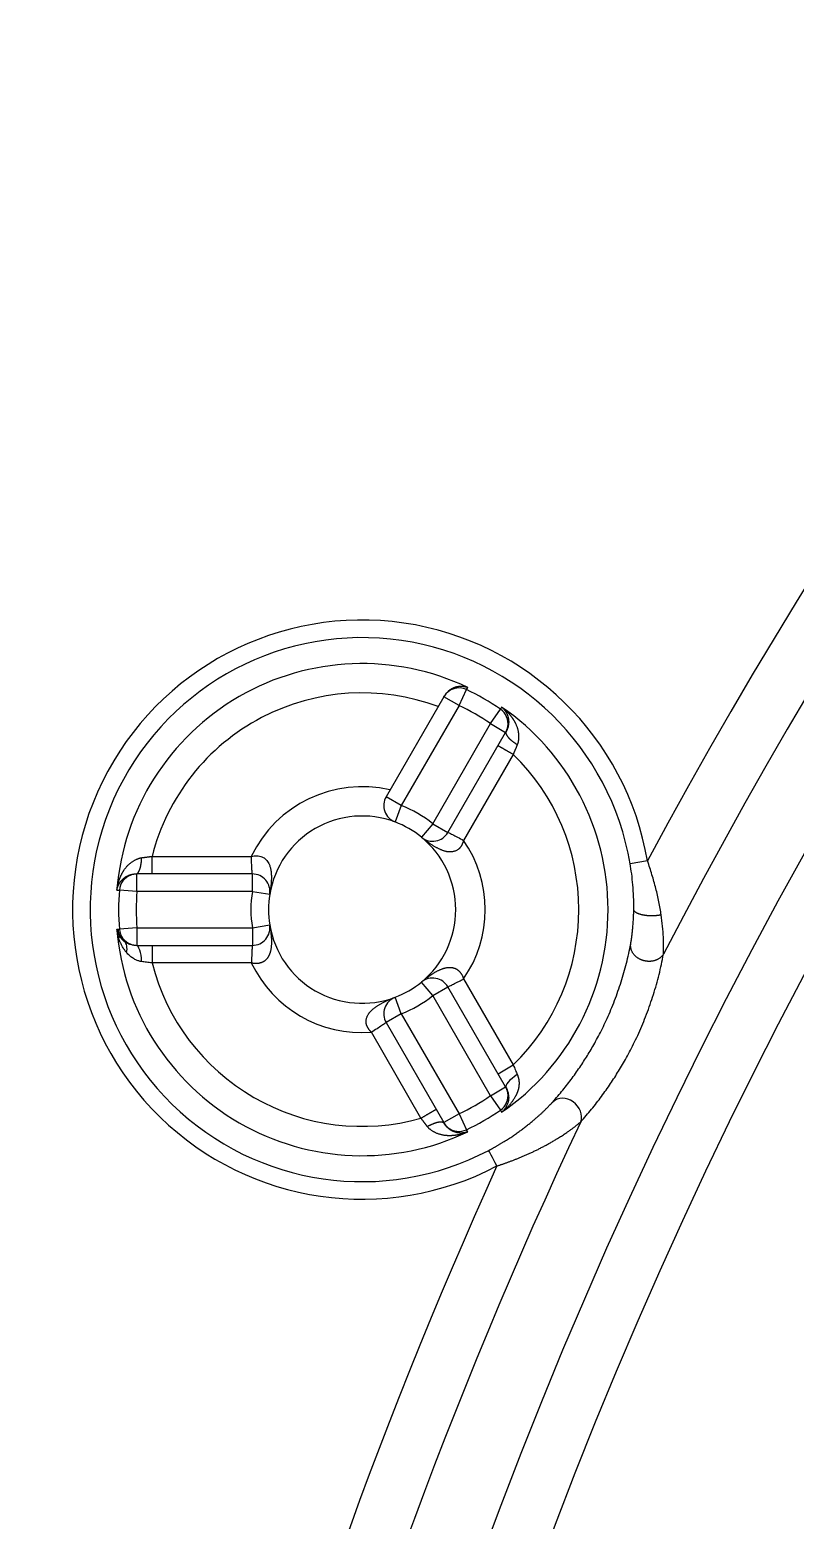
# Model space of a CAD drawing. Header units: millimetres. Extents: x -1286 to 291, y 5350 to 5880.
# Drawn here: x -305.78 to -292.64, y 5710.62 to 5736.21 of the extents above; entities that cross this region are included whole.
import ezdxf

# ---------------------------------------------------------------- set-up
doc = ezdxf.new("R2010")
doc.units = ezdxf.units.MM
doc.layers.add('粗实线层', color=7, linetype='Continuous', lineweight=35)

msp = doc.modelspace()

# ---------------------------------------------------------------- linework, layer by layer
at = {"layer": '粗实线层', "lineweight": 25}
for p, q in [((-298.413, 5724.605), (-298.284, 5724.878)), ((-298.284, 5724.878), (-298.263, 5724.914)), ((-298.674, 5724.756), (-299.666, 5723.038)), ((-298.413, 5724.605), (-299.405, 5722.887)), ((-298.413, 5724.605), (-298.674, 5724.756)), ((-297.873, 5724.293), (-297.702, 5724.541)), ((-297.681, 5724.578), (-297.702, 5724.541)), ((-298.865, 5722.575), (-297.873, 5724.293)), ((-297.873, 5724.293), (-297.612, 5724.143)), ((-298.604, 5722.425), (-297.612, 5724.143)), ((-297.481, 5723.766), (-298.334, 5722.289)), ((-299.405, 5722.887), (-299.666, 5723.038)), ((-299.405, 5722.887), (-299.511, 5722.605)), ((-298.865, 5722.575), (-299.056, 5722.342)), ((-298.865, 5722.575), (-298.604, 5722.425)), ((-303.684, 5722.015), (-301.979, 5722.015)), ((-295.176, 5721.937), (-295.473, 5721.886)), ((-301.961, 5721.713), (-303.945, 5721.713)), ((-303.945, 5721.412), (-303.945, 5721.713)), ((-301.961, 5721.412), (-301.961, 5721.713)), ((-304.287, 5721.436), (-304.245, 5721.436)), ((-303.945, 5721.412), (-304.245, 5721.436)), ((-301.961, 5721.412), (-303.945, 5721.412)), ((-301.961, 5721.412), (-301.663, 5721.363)), ((-304.287, 5720.764), (-304.27, 5720.764)), ((-304.27, 5720.764), (-304.245, 5720.764)), ((-303.945, 5720.788), (-304.245, 5720.764)), ((-303.945, 5720.788), (-303.945, 5720.486)), ((-303.945, 5720.788), (-301.961, 5720.788)), ((-301.961, 5720.788), (-301.663, 5720.837)), ((-301.961, 5720.788), (-301.961, 5720.486)), ((-303.945, 5720.486), (-301.961, 5720.486)), ((-303.684, 5720.486), (-303.684, 5720.185)), ((-301.979, 5720.185), (-303.684, 5720.185)), ((-298.865, 5719.624), (-299.056, 5719.857)), ((-298.865, 5719.624), (-298.604, 5719.775)), ((-297.612, 5718.057), (-298.604, 5719.775)), ((-298.334, 5719.91), (-297.481, 5718.433)), ((-299.405, 5719.312), (-299.511, 5719.595)), ((-297.873, 5717.906), (-298.865, 5719.624)), ((-299.405, 5719.312), (-299.666, 5719.162)), ((-299.666, 5719.162), (-298.674, 5717.443)), ((-299.405, 5719.312), (-298.413, 5717.594)), ((-299.066, 5717.518), (-299.918, 5718.995)), ((-297.742, 5718.283), (-297.481, 5718.433)), ((-297.873, 5717.906), (-297.612, 5718.057)), ((-297.873, 5717.906), (-297.702, 5717.658)), ((-297.612, 5718.057), (-297.604, 5718.043)), ((-297.702, 5717.658), (-297.681, 5717.622)), ((-298.413, 5717.594), (-298.674, 5717.443)), ((-298.413, 5717.594), (-298.284, 5717.322)), ((-298.263, 5717.286), (-298.284, 5717.322))]:
    msp.add_line(p, q, dxfattribs=at)
for centre, radius, start, end in [((-224.702, 5680.9), 102.402, 14.30847, 151.42209), ((-224.702, 5680.9), 101.899, 14.30847, 151.42209), ((-224.702, 5680.9), 101.532, 14.36134, 151.30913), ((-224.702, 5680.9), 101.03, 14.36134, 151.30913), ((-218.672, 5680.9), 86.816, 91.13097, 151.7908), ((-218.672, 5680.9), 85.826, 91.13097, 152.64721), ((-218.672, 5680.9), 84.503, 92.75328, 175.77764), ((-218.672, 5680.9), 83.513, 92.75328, 175.7588), ((-224.702, 5680.9), 100.558, 138.65035, 152.3759), ((-224.702, 5680.9), 100.859, 138.65438, 151.77588), ((-300.077, 5721.1), 4.972, 9.6936, 297.7434), ((-300.077, 5721.1), 4.67, 9.6936, 297.7436), ((-300.077, 5721.1), 4.224, 64.5625, 175.4375), ((-300.077, 5721.1), 3.721, 69.489, 165.7662), ((-300.077, 5721.1), 4.182, 55.3882, 64.6118), ((-300.077, 5721.1), 3.88, 55.3882, 64.6118), ((-300.077, 5721.1), 4.224, 304.5625, 55.4375), ((-300.077, 5721.1), 3.721, 314.2336, 45.7664), ((-300.077, 5721.1), 2.111, 76.8992, 154.3112), ((-299.405, 5722.887), 0.301, 150, 249.4039), ((-300.077, 5721.1), 1.909, 50.5961, 69.4039), ((-300.077, 5721.1), 1.608, 69.4039, 170.5961), ((-300.077, 5721.1), 1.608, 50.5961, 69.4039), ((-298.865, 5722.575), 0.301, 230.5961, 330), ((-300.077, 5721.1), 1.608, 309.4039, 50.5961), ((-300.077, 5721.1), 2.111, 325.6893, 34.3112), ((-301.961, 5721.412), 0.301, 350.5961, 90), ((-300.077, 5721.1), 4.182, 175.3882, 184.6118), ((-300.077, 5721.1), 3.88, 175.3882, 184.6118), ((-300.077, 5721.1), 1.91, 170.5961, 189.4039), ((-300.077, 5721.1), 1.608, 170.5961, 189.4039), ((-300.077, 5721.1), 4.224, 184.5625, 295.4375), ((-301.961, 5720.788), 0.301, 269.9998, 9.4039), ((-300.077, 5721.1), 1.608, 189.4039, 290.5961), ((-300.077, 5721.1), 3.721, 194.2336, 285.7662), ((-300.077, 5721.1), 2.111, 205.6894, 274.3112), ((-298.865, 5719.624), 0.301, 29.9998, 129.4039), ((-300.077, 5721.1), 1.608, 290.5961, 309.4039), ((-299.405, 5719.312), 0.301, 110.5961, 210), ((-300.077, 5721.1), 1.909, 290.5961, 309.4039), ((-300.077, 5721.1), 3.88, 295.3882, 304.6118), ((-300.077, 5721.1), 4.182, 295.3882, 304.6118), ((-218.672, 5680.9), 85.826, 154.78996, 175.79642), ((-218.672, 5680.9), 86.816, 155.64638, 175.80603)]:
    msp.add_arc(centre, radius, start, end, dxfattribs=at)
for centre, major_axis, ratio, start_param, end_param in [((-298.413, 5724.605), (0.261, -0.151), 0.999387, 1.651238, 3.141593), ((-297.873, 5724.293), (0.261, -0.151), 0.999387, 0.35885, 1.490355), ((-297.873, 5724.293), (0.261, -0.151), 0.999387, 0, 0.358851), ((-303.945, 5721.412), (0, 0.301), 0.999387, 0.35885, 1.490355), ((-303.945, 5721.412), (0, 0.301), 0.999387, 0, 0.358851), ((-303.97, 5720.788), (0, 0.301), 0.999387, 1.650723, 2.451108), ((-303.945, 5720.788), (0, 0.301), 0.999387, 1.651238, 2.783721), ((-304.354, 5720.323), (-0.188, -0.236), 0.63171, 2.195852, 3.112823), ((-303.945, 5720.788), (0, 0.301), 0.999387, 2.783721, 3.141593), ((-303.961, 5720.185), (0, -0.301), 0.325985, 1.647455, 3.141593), ((-297.343, 5718.194), (0.261, 0.151), 0.325988, 1.647453, 3.141592), ((-297.873, 5717.906), (-0.261, -0.151), 0.999387, 1.651238, 2.783652), ((-297.873, 5717.906), (-0.261, -0.151), 0.999387, 2.783651, 3.141593), ((-296.592, 5717.583), (-0.224, 0.202), 0.853338, 3.481152, 6.216194), ((-298.413, 5717.594), (-0.261, -0.151), 0.999387, 0, 0.358851), ((-298.413, 5717.594), (-0.261, -0.151), 0.999387, 0.35885, 1.490355), ((-297.763, 5716.7), (-0.14, 0.267), 0.000001, 4.712385, 6.248285)]:
    msp.add_ellipse(centre, major_axis=major_axis, ratio=ratio, start_param=start_param, end_param=end_param, dxfattribs=at)
for points, degree in [([(-298.591, 5724.863), (-298.605, 5724.838)], 1), ([(-298.674, 5724.756), (-298.672, 5724.76), (-298.668, 5724.768), (-298.663, 5724.775), (-298.661, 5724.779)], 3), ([(-297.604, 5724.156), (-297.605, 5724.154), (-297.608, 5724.149), (-297.611, 5724.145), (-297.612, 5724.143)], 3), ([(-297.576, 5724.244), (-297.565, 5724.261)], 1), ([(-301.979, 5722.015), (-301.963, 5722.019), (-301.93, 5722.024), (-301.883, 5722.026), (-301.837, 5722.02), (-301.797, 5722.007), (-301.76, 5721.988), (-301.728, 5721.962), (-301.7, 5721.93), (-301.677, 5721.891), (-301.658, 5721.844), (-301.644, 5721.789), (-301.636, 5721.725), (-301.634, 5721.65), (-301.638, 5721.567), (-301.647, 5721.473), (-301.657, 5721.401), (-301.663, 5721.363)], 3), ([(-295.412, 5721.1), (-295.411, 5721.175), (-295.413, 5721.322), (-295.426, 5721.526), (-295.447, 5721.716), (-295.464, 5721.831), (-295.473, 5721.886)], 3), ([(-304.051, 5721.694), (-304.071, 5721.694)], 1), ([(-303.961, 5721.713), (-303.958, 5721.713), (-303.953, 5721.713), (-303.947, 5721.713), (-303.945, 5721.713)], 3), ([(-304.162, 5720.555), (-304.169, 5720.561), (-304.185, 5720.574), (-304.207, 5720.596), (-304.228, 5720.622), (-304.248, 5720.651), (-304.265, 5720.685), (-304.279, 5720.722), (-304.285, 5720.749), (-304.287, 5720.764)], 3), ([(-304.123, 5720.365), (-304.133, 5720.377), (-304.153, 5720.402), (-304.182, 5720.446), (-304.21, 5720.496), (-304.236, 5720.552), (-304.258, 5720.615), (-304.276, 5720.686), (-304.284, 5720.737), (-304.287, 5720.764)], 3), ([(-304.07, 5720.505), (-304.05, 5720.505)], 1), ([(-296.804, 5717.797), (-296.774, 5717.831), (-296.714, 5717.899), (-296.629, 5718.002), (-296.547, 5718.105), (-296.469, 5718.208), (-296.394, 5718.313), (-296.322, 5718.417), (-296.256, 5718.519), (-296.193, 5718.62), (-296.13, 5718.724), (-296.067, 5718.837), (-296.001, 5718.959), (-295.934, 5719.092), (-295.868, 5719.232), (-295.803, 5719.382), (-295.74, 5719.538), (-295.682, 5719.698), (-295.628, 5719.858), (-295.58, 5720.02), (-295.536, 5720.181), (-295.498, 5720.344), (-295.475, 5720.454), (-295.465, 5720.509)], 3), ([(-303.863, 5720.208), (-303.879, 5720.21), (-303.912, 5720.217), (-303.965, 5720.237), (-304.019, 5720.268), (-304.073, 5720.311), (-304.107, 5720.346), (-304.123, 5720.365)], 3), ([(-303.684, 5720.185), (-303.718, 5720.189), (-303.782, 5720.198), (-303.837, 5720.205), (-303.863, 5720.208)], 3), ([(-296.323, 5717.456), (-296.291, 5717.492), (-296.227, 5717.565), (-296.136, 5717.673), (-296.049, 5717.782), (-295.966, 5717.892), (-295.886, 5718.003), (-295.81, 5718.113), (-295.739, 5718.221), (-295.672, 5718.328), (-295.605, 5718.439), (-295.537, 5718.558), (-295.468, 5718.688), (-295.397, 5718.829), (-295.327, 5718.978), (-295.258, 5719.137), (-295.192, 5719.302), (-295.13, 5719.472), (-295.073, 5719.643), (-295.022, 5719.814), (-294.977, 5719.986), (-294.936, 5720.159), (-294.913, 5720.276), (-294.902, 5720.334)], 3), ([(-297.481, 5718.433), (-297.468, 5718.402), (-297.443, 5718.342), (-297.422, 5718.291), (-297.412, 5718.267)], 3), ([(-297.565, 5717.938), (-297.576, 5717.956)], 1), ([(-298.667, 5717.43), (-298.668, 5717.432), (-298.671, 5717.437), (-298.673, 5717.441), (-298.674, 5717.443)], 3), ([(-298.605, 5717.361), (-298.595, 5717.344)], 1)]:
    msp.add_open_spline(points, degree=degree, dxfattribs=at)
for points, knots in [([(-298.588, 5724.861), (-298.588, 5724.861), (-298.585, 5724.863), (-298.58, 5724.867), (-298.572, 5724.873), (-298.565, 5724.878), (-298.557, 5724.883), (-298.549, 5724.888), (-298.54, 5724.893), (-298.532, 5724.897), (-298.523, 5724.902), (-298.514, 5724.906), (-298.505, 5724.91), (-298.495, 5724.914), (-298.486, 5724.918), (-298.476, 5724.921), (-298.466, 5724.924), (-298.456, 5724.927), (-298.445, 5724.93), (-298.435, 5724.932), (-298.424, 5724.934), (-298.413, 5724.935), (-298.402, 5724.936), (-298.391, 5724.937), (-298.38, 5724.937), (-298.368, 5724.937), (-298.357, 5724.937), (-298.345, 5724.936), (-298.334, 5724.934), (-298.322, 5724.932), (-298.31, 5724.93), (-298.298, 5724.926), (-298.287, 5724.923), (-298.275, 5724.919), (-298.267, 5724.916), (-298.263, 5724.914)], [0, 0, 0, 0, 0.003104, 0.02537, 0.048175, 0.071524, 0.095422, 0.119873, 0.144881, 0.17045, 0.196584, 0.223287, 0.250561, 0.278411, 0.306838, 0.335847, 0.365439, 0.395618, 0.426386, 0.457744, 0.489696, 0.522242, 0.555386, 0.589127, 0.623468, 0.658409, 0.693952, 0.730097, 0.766846, 0.804197, 0.842152, 0.88071, 0.919871, 0.959635, 1, 1, 1, 1]), ([(-297.681, 5724.578), (-297.677, 5724.575), (-297.669, 5724.569), (-297.658, 5724.561), (-297.647, 5724.552), (-297.636, 5724.543), (-297.626, 5724.534), (-297.615, 5724.525), (-297.606, 5724.516), (-297.596, 5724.506), (-297.587, 5724.497), (-297.577, 5724.488), (-297.569, 5724.479), (-297.56, 5724.469), (-297.552, 5724.46), (-297.544, 5724.45), (-297.536, 5724.441), (-297.528, 5724.432), (-297.521, 5724.422), (-297.514, 5724.413), (-297.507, 5724.403), (-297.501, 5724.394), (-297.494, 5724.385), (-297.488, 5724.375), (-297.482, 5724.366), (-297.476, 5724.357), (-297.471, 5724.348), (-297.465, 5724.339), (-297.46, 5724.33), (-297.455, 5724.321), (-297.451, 5724.312), (-297.446, 5724.303), (-297.44, 5724.291), (-297.433, 5724.275), (-297.424, 5724.255), (-297.417, 5724.234), (-297.41, 5724.213), (-297.404, 5724.191), (-297.399, 5724.168), (-297.395, 5724.144), (-297.392, 5724.121), (-297.39, 5724.099), (-297.389, 5724.078), (-297.389, 5724.058), (-297.39, 5724.039), (-297.391, 5724.021), (-297.393, 5724.004), (-297.396, 5723.988), (-297.399, 5723.972), (-297.403, 5723.958), (-297.407, 5723.945), (-297.41, 5723.936), (-297.412, 5723.932)], [0, 0, 0, 0, 0.02032, 0.040403, 0.060248, 0.079854, 0.099222, 0.11835, 0.137239, 0.155888, 0.174297, 0.192466, 0.210393, 0.22808, 0.245526, 0.262731, 0.279695, 0.296418, 0.3129, 0.329141, 0.345141, 0.3609, 0.376418, 0.391695, 0.406733, 0.42153, 0.436087, 0.450404, 0.464482, 0.478321, 0.491922, 0.505283, 0.518407, 0.54699, 0.576088, 0.605714, 0.635879, 0.666594, 0.697871, 0.72972, 0.762148, 0.789943, 0.816436, 0.841648, 0.865596, 0.888302, 0.909791, 0.930088, 0.949221, 0.967225, 0.984137, 1, 1, 1, 1]), ([(-297.681, 5724.578), (-297.679, 5724.576), (-297.675, 5724.573), (-297.668, 5724.567), (-297.662, 5724.562), (-297.657, 5724.556), (-297.651, 5724.55), (-297.646, 5724.545), (-297.641, 5724.539), (-297.636, 5724.533), (-297.631, 5724.527), (-297.626, 5724.521), (-297.622, 5724.515), (-297.618, 5724.509), (-297.614, 5724.503), (-297.61, 5724.497), (-297.606, 5724.49), (-297.602, 5724.484), (-297.599, 5724.478), (-297.596, 5724.472), (-297.593, 5724.465), (-297.59, 5724.459), (-297.587, 5724.453), (-297.585, 5724.447), (-297.582, 5724.44), (-297.58, 5724.434), (-297.578, 5724.428), (-297.576, 5724.422), (-297.574, 5724.416), (-297.572, 5724.41), (-297.571, 5724.404), (-297.569, 5724.398), (-297.568, 5724.392), (-297.566, 5724.385), (-297.565, 5724.377), (-297.563, 5724.368), (-297.562, 5724.359), (-297.561, 5724.348), (-297.56, 5724.337), (-297.56, 5724.324), (-297.56, 5724.311), (-297.561, 5724.297), (-297.562, 5724.282), (-297.565, 5724.265), (-297.568, 5724.249), (-297.571, 5724.234), (-297.576, 5724.22), (-297.58, 5724.208), (-297.584, 5724.197), (-297.588, 5724.187), (-297.592, 5724.178), (-297.596, 5724.171), (-297.599, 5724.165), (-297.602, 5724.16), (-297.603, 5724.158), (-297.604, 5724.156)], [0, 0, 0, 0, 0.022314, 0.044344, 0.06609, 0.087552, 0.10873, 0.129622, 0.150227, 0.170542, 0.190564, 0.210291, 0.229722, 0.248854, 0.267688, 0.286221, 0.304454, 0.322386, 0.340016, 0.357345, 0.374372, 0.391096, 0.407519, 0.423639, 0.439458, 0.454976, 0.470193, 0.485111, 0.499729, 0.51406, 0.528144, 0.540881, 0.555045, 0.570631, 0.587632, 0.60604, 0.625843, 0.647026, 0.669572, 0.69346, 0.718666, 0.74516, 0.772912, 0.80529, 0.835095, 0.862372, 0.887168, 0.909525, 0.929478, 0.947059, 0.962296, 0.975204, 0.985789, 0.994052, 1, 1, 1, 1]), ([(-297.412, 5723.932), (-297.413, 5723.929), (-297.416, 5723.922), (-297.421, 5723.912), (-297.425, 5723.901), (-297.429, 5723.891), (-297.434, 5723.88), (-297.438, 5723.869), (-297.443, 5723.858), (-297.448, 5723.847), (-297.452, 5723.836), (-297.457, 5723.825), (-297.462, 5723.813), (-297.467, 5723.802), (-297.471, 5723.79), (-297.476, 5723.778), (-297.479, 5723.77), (-297.481, 5723.766)], [0, 0, 0, 0, 0.063162, 0.126825, 0.190991, 0.255657, 0.320825, 0.386495, 0.452665, 0.519335, 0.586506, 0.654176, 0.722345, 0.791013, 0.860178, 0.929841, 1, 1, 1, 1]), ([(-298.334, 5722.289), (-298.335, 5722.286), (-298.337, 5722.279), (-298.34, 5722.269), (-298.343, 5722.26), (-298.347, 5722.251), (-298.35, 5722.242), (-298.354, 5722.233), (-298.358, 5722.225), (-298.362, 5722.217), (-298.366, 5722.209), (-298.37, 5722.201), (-298.374, 5722.194), (-298.378, 5722.187), (-298.383, 5722.181), (-298.387, 5722.174), (-298.392, 5722.168), (-298.396, 5722.163), (-298.401, 5722.157), (-298.406, 5722.152), (-298.41, 5722.147), (-298.415, 5722.143), (-298.424, 5722.135), (-298.438, 5722.125), (-298.457, 5722.114), (-298.478, 5722.105), (-298.5, 5722.098), (-298.524, 5722.094), (-298.548, 5722.091), (-298.569, 5722.09), (-298.586, 5722.09), (-298.599, 5722.092), (-298.613, 5722.094), (-298.627, 5722.096), (-298.642, 5722.1), (-298.657, 5722.104), (-298.673, 5722.109), (-298.69, 5722.115), (-298.706, 5722.121), (-298.724, 5722.128), (-298.742, 5722.136), (-298.76, 5722.145), (-298.779, 5722.154), (-298.798, 5722.164), (-298.817, 5722.174), (-298.837, 5722.186), (-298.857, 5722.198), (-298.878, 5722.211), (-298.899, 5722.225), (-298.92, 5722.239), (-298.942, 5722.254), (-298.964, 5722.27), (-298.986, 5722.287), (-299.009, 5722.305), (-299.033, 5722.323), (-299.048, 5722.336), (-299.056, 5722.342)], [0, 0, 0, 0, 0.010183, 0.020129, 0.029842, 0.039326, 0.048589, 0.057634, 0.066467, 0.075094, 0.083521, 0.091754, 0.0998, 0.107664, 0.115353, 0.122876, 0.130237, 0.137446, 0.144511, 0.151438, 0.158236, 0.164914, 0.171481, 0.193779, 0.216662, 0.24039, 0.265178, 0.291199, 0.318589, 0.347452, 0.361831, 0.377, 0.392985, 0.409801, 0.427462, 0.445979, 0.465356, 0.485601, 0.506715, 0.528701, 0.551559, 0.575289, 0.599893, 0.62537, 0.651719, 0.678943, 0.707041, 0.736017, 0.765872, 0.796611, 0.828239, 0.860762, 0.894189, 0.92853, 0.963796, 1, 1, 1, 1]), ([(-298.604, 5722.425), (-298.603, 5722.426), (-298.596, 5722.423), (-298.568, 5722.411), (-298.548, 5722.401), (-298.498, 5722.376), (-298.468, 5722.36), (-298.404, 5722.326), (-298.369, 5722.308), (-298.334, 5722.289)], [0, 0, 0, 0, 0.25, 0.25, 0.5, 0.5, 0.75, 0.75, 1, 1, 1, 1]), ([(-304.287, 5721.436), (-304.287, 5721.441), (-304.286, 5721.45), (-304.284, 5721.464), (-304.282, 5721.478), (-304.279, 5721.492), (-304.277, 5721.506), (-304.274, 5721.519), (-304.271, 5721.532), (-304.268, 5721.545), (-304.265, 5721.558), (-304.261, 5721.57), (-304.257, 5721.583), (-304.254, 5721.595), (-304.25, 5721.607), (-304.245, 5721.618), (-304.241, 5721.63), (-304.237, 5721.641), (-304.232, 5721.652), (-304.228, 5721.663), (-304.223, 5721.674), (-304.218, 5721.684), (-304.213, 5721.694), (-304.208, 5721.704), (-304.203, 5721.714), (-304.198, 5721.723), (-304.193, 5721.733), (-304.188, 5721.742), (-304.183, 5721.751), (-304.177, 5721.76), (-304.172, 5721.768), (-304.167, 5721.777), (-304.159, 5721.788), (-304.149, 5721.802), (-304.136, 5721.819), (-304.122, 5721.836), (-304.107, 5721.853), (-304.09, 5721.869), (-304.073, 5721.885), (-304.054, 5721.9), (-304.036, 5721.914), (-304.017, 5721.927), (-304, 5721.938), (-303.983, 5721.948), (-303.966, 5721.957), (-303.95, 5721.965), (-303.934, 5721.972), (-303.919, 5721.978), (-303.904, 5721.983), (-303.89, 5721.987), (-303.876, 5721.99), (-303.867, 5721.991), (-303.863, 5721.992)], [0, 0, 0, 0, 0.02032, 0.040403, 0.060248, 0.079854, 0.099222, 0.11835, 0.137239, 0.155888, 0.174297, 0.192466, 0.210393, 0.22808, 0.245526, 0.262731, 0.279695, 0.296418, 0.3129, 0.329141, 0.345141, 0.3609, 0.376418, 0.391695, 0.406733, 0.42153, 0.436087, 0.450404, 0.464482, 0.478321, 0.491922, 0.505283, 0.518407, 0.54699, 0.576088, 0.605714, 0.635879, 0.666594, 0.697871, 0.72972, 0.762148, 0.789943, 0.816436, 0.841648, 0.865596, 0.888302, 0.909791, 0.930088, 0.949221, 0.967225, 0.984137, 1, 1, 1, 1]), ([(-303.863, 5721.992), (-303.859, 5721.992), (-303.852, 5721.993), (-303.841, 5721.994), (-303.829, 5721.996), (-303.818, 5721.997), (-303.806, 5721.999), (-303.795, 5722), (-303.783, 5722.002), (-303.771, 5722.003), (-303.759, 5722.005), (-303.747, 5722.006), (-303.734, 5722.008), (-303.722, 5722.01), (-303.709, 5722.011), (-303.697, 5722.013), (-303.688, 5722.014), (-303.684, 5722.015)], [0, 0, 0, 0, 0.063223, 0.12694, 0.191149, 0.255851, 0.321045, 0.386732, 0.452911, 0.519581, 0.586743, 0.654396, 0.722538, 0.791171, 0.860292, 0.929902, 1, 1, 1, 1]), ([(-301.961, 5721.713), (-301.962, 5721.713), (-301.964, 5721.721), (-301.967, 5721.751), (-301.968, 5721.774), (-301.971, 5721.829), (-301.973, 5721.863), (-301.976, 5721.936), (-301.977, 5721.975), (-301.979, 5722.015)], [0, 0, 0, 0, 0.25, 0.25, 0.5, 0.5, 0.75, 0.75, 1, 1, 1, 1]), ([(-294.94, 5721.01), (-294.951, 5721.083), (-294.964, 5721.158), (-294.995, 5721.31), (-295.013, 5721.387), (-295.053, 5721.542), (-295.075, 5721.621), (-295.123, 5721.779), (-295.149, 5721.858), (-295.176, 5721.937)], [0, 0, 0, 0, 0.25, 0.25, 0.5, 0.5, 0.75, 0.75, 1, 1, 1, 1]), ([(-304.287, 5721.436), (-304.287, 5721.439), (-304.286, 5721.444), (-304.284, 5721.452), (-304.283, 5721.46), (-304.281, 5721.468), (-304.278, 5721.475), (-304.276, 5721.483), (-304.274, 5721.49), (-304.271, 5721.498), (-304.268, 5721.505), (-304.265, 5721.512), (-304.262, 5721.519), (-304.259, 5721.525), (-304.256, 5721.532), (-304.252, 5721.538), (-304.249, 5721.545), (-304.245, 5721.551), (-304.242, 5721.557), (-304.238, 5721.563), (-304.234, 5721.568), (-304.23, 5721.574), (-304.226, 5721.58), (-304.222, 5721.585), (-304.218, 5721.59), (-304.213, 5721.595), (-304.209, 5721.6), (-304.205, 5721.605), (-304.2, 5721.61), (-304.196, 5721.614), (-304.192, 5721.618), (-304.187, 5721.622), (-304.183, 5721.627), (-304.177, 5721.632), (-304.171, 5721.637), (-304.164, 5721.642), (-304.157, 5721.648), (-304.148, 5721.654), (-304.139, 5721.661), (-304.128, 5721.667), (-304.117, 5721.674), (-304.104, 5721.68), (-304.09, 5721.687), (-304.075, 5721.693), (-304.059, 5721.698), (-304.044, 5721.703), (-304.03, 5721.706), (-304.017, 5721.708), (-304.006, 5721.71), (-303.995, 5721.712), (-303.986, 5721.712), (-303.978, 5721.713), (-303.971, 5721.713), (-303.965, 5721.713), (-303.962, 5721.713), (-303.961, 5721.713)], [0, 0, 0, 0, 0.022314, 0.044344, 0.06609, 0.087552, 0.10873, 0.129622, 0.150227, 0.170542, 0.190564, 0.210291, 0.229722, 0.248854, 0.267688, 0.286221, 0.304454, 0.322386, 0.340016, 0.357345, 0.374372, 0.391096, 0.407519, 0.423639, 0.439458, 0.454976, 0.470193, 0.485111, 0.499729, 0.51406, 0.528144, 0.540881, 0.555045, 0.570631, 0.587632, 0.60604, 0.625843, 0.647026, 0.669572, 0.69346, 0.718666, 0.74516, 0.772912, 0.80529, 0.835095, 0.862372, 0.887168, 0.909525, 0.929478, 0.947059, 0.962296, 0.975204, 0.985789, 0.994052, 1, 1, 1, 1]), ([(-295.465, 5720.509), (-295.464, 5720.51), (-295.464, 5720.514), (-295.463, 5720.519), (-295.462, 5720.524), (-295.461, 5720.53), (-295.46, 5720.536), (-295.459, 5720.542), (-295.458, 5720.549), (-295.457, 5720.556), (-295.456, 5720.563), (-295.454, 5720.57), (-295.453, 5720.578), (-295.452, 5720.586), (-295.451, 5720.594), (-295.45, 5720.603), (-295.448, 5720.611), (-295.447, 5720.62), (-295.446, 5720.63), (-295.445, 5720.639), (-295.443, 5720.649), (-295.442, 5720.659), (-295.441, 5720.67), (-295.439, 5720.68), (-295.438, 5720.691), (-295.437, 5720.703), (-295.436, 5720.714), (-295.434, 5720.732), (-295.431, 5720.758), (-295.428, 5720.791), (-295.425, 5720.825), (-295.423, 5720.861), (-295.42, 5720.898), (-295.418, 5720.936), (-295.416, 5720.975), (-295.414, 5721.015), (-295.413, 5721.057), (-295.413, 5721.085), (-295.412, 5721.1)], [0, 0, 0, 0, 0.013297, 0.026789, 0.040483, 0.054387, 0.068508, 0.082851, 0.097424, 0.112232, 0.127281, 0.142576, 0.158122, 0.173924, 0.189988, 0.206316, 0.222915, 0.239787, 0.256936, 0.274367, 0.292082, 0.310085, 0.328379, 0.346968, 0.365853, 0.385039, 0.404527, 0.42432, 0.476808, 0.530334, 0.584935, 0.640647, 0.697504, 0.755536, 0.814775, 0.875248, 0.936981, 1, 1, 1, 1]), ([(-294.902, 5720.334), (-294.902, 5720.342), (-294.902, 5720.351), (-294.901, 5720.37), (-294.9, 5720.38), (-294.9, 5720.413), (-294.899, 5720.438), (-294.899, 5720.489), (-294.899, 5720.516), (-294.9, 5720.571), (-294.901, 5720.6), (-294.906, 5720.689), (-294.91, 5720.751), (-294.923, 5720.878), (-294.931, 5720.943), (-294.94, 5721.01)], [0, 0, 0, 0, 0.0625, 0.0625, 0.125, 0.125, 0.25, 0.25, 0.375, 0.375, 0.5, 0.5, 0.75, 0.75, 1, 1, 1, 1]), ([(-301.647, 5720.723), (-301.646, 5720.717), (-301.645, 5720.705), (-301.643, 5720.688), (-301.641, 5720.672), (-301.64, 5720.657), (-301.639, 5720.644), (-301.638, 5720.633), (-301.637, 5720.623), (-301.636, 5720.614), (-301.635, 5720.607), (-301.635, 5720.596), (-301.634, 5720.582), (-301.633, 5720.563), (-301.633, 5720.544), (-301.634, 5720.524), (-301.635, 5720.504), (-301.636, 5720.483), (-301.638, 5720.462), (-301.641, 5720.44), (-301.644, 5720.42), (-301.647, 5720.403), (-301.65, 5720.388), (-301.654, 5720.373), (-301.658, 5720.359), (-301.663, 5720.346), (-301.668, 5720.332), (-301.673, 5720.32), (-301.679, 5720.307), (-301.685, 5720.295), (-301.692, 5720.284), (-301.7, 5720.273), (-301.707, 5720.263), (-301.716, 5720.253), (-301.724, 5720.243), (-301.734, 5720.234), (-301.743, 5720.226), (-301.753, 5720.218), (-301.764, 5720.211), (-301.775, 5720.204), (-301.787, 5720.198), (-301.799, 5720.193), (-301.812, 5720.188), (-301.825, 5720.184), (-301.838, 5720.181), (-301.852, 5720.178), (-301.866, 5720.176), (-301.881, 5720.175), (-301.897, 5720.174), (-301.912, 5720.175), (-301.928, 5720.176), (-301.945, 5720.178), (-301.962, 5720.181), (-301.973, 5720.184), (-301.979, 5720.185)], [0, 0, 0, 0, 0.025105, 0.048611, 0.070148, 0.089713, 0.107301, 0.122907, 0.136526, 0.148155, 0.157789, 0.165426, 0.190983, 0.217181, 0.24404, 0.271579, 0.299819, 0.328776, 0.358471, 0.388919, 0.420137, 0.441572, 0.462539, 0.483048, 0.50311, 0.522733, 0.541932, 0.56072, 0.579111, 0.597123, 0.614774, 0.632087, 0.649083, 0.665789, 0.682233, 0.698446, 0.714464, 0.730321, 0.746059, 0.761719, 0.777346, 0.792988, 0.808691, 0.824508, 0.840488, 0.856683, 0.873145, 0.889925, 0.907073, 0.924638, 0.942668, 0.961209, 0.980306, 1, 1, 1, 1]), ([(-304.071, 5720.506), (-304.075, 5720.507), (-304.092, 5720.514), (-304.123, 5720.529), (-304.149, 5720.546), (-304.162, 5720.555)], [0, 0, 0, 0, 0.120182, 0.560091, 1, 1, 1, 1]), ([(-303.961, 5720.486), (-303.973, 5720.486), (-303.994, 5720.488), (-304.016, 5720.491), (-304.025, 5720.493)], [0, 0, 0, 0, 0.617703, 1, 1, 1, 1]), ([(-301.961, 5720.486), (-301.962, 5720.486), (-301.962, 5720.484), (-301.964, 5720.475), (-301.964, 5720.469), (-301.966, 5720.453), (-301.966, 5720.443), (-301.967, 5720.427), (-301.968, 5720.419), (-301.968, 5720.411), (-301.968, 5720.405), (-301.968, 5720.402), (-301.969, 5720.387), (-301.97, 5720.373), (-301.971, 5720.343), (-301.972, 5720.326), (-301.974, 5720.289), (-301.975, 5720.27), (-301.977, 5720.228), (-301.978, 5720.207), (-301.979, 5720.185)], [0, 0, 0, 0, 0.125, 0.125, 0.25, 0.25, 0.375, 0.375, 0.4375, 0.46875, 0.46875, 0.5, 0.5, 0.625, 0.625, 0.75, 0.75, 0.875, 0.875, 1, 1, 1, 1]), ([(-298.966, 5719.929), (-298.961, 5719.932), (-298.951, 5719.94), (-298.937, 5719.95), (-298.924, 5719.959), (-298.912, 5719.968), (-298.902, 5719.975), (-298.892, 5719.982), (-298.884, 5719.988), (-298.877, 5719.993), (-298.871, 5719.997), (-298.862, 5720.003), (-298.85, 5720.01), (-298.834, 5720.02), (-298.817, 5720.03), (-298.8, 5720.04), (-298.782, 5720.049), (-298.763, 5720.058), (-298.744, 5720.067), (-298.724, 5720.075), (-298.705, 5720.083), (-298.688, 5720.089), (-298.674, 5720.093), (-298.659, 5720.097), (-298.645, 5720.101), (-298.631, 5720.104), (-298.617, 5720.106), (-298.603, 5720.108), (-298.59, 5720.109), (-298.576, 5720.109), (-298.563, 5720.109), (-298.55, 5720.108), (-298.537, 5720.107), (-298.524, 5720.104), (-298.512, 5720.101), (-298.499, 5720.098), (-298.487, 5720.094), (-298.475, 5720.089), (-298.464, 5720.083), (-298.452, 5720.077), (-298.441, 5720.07), (-298.431, 5720.062), (-298.42, 5720.054), (-298.41, 5720.044), (-298.4, 5720.034), (-298.391, 5720.024), (-298.382, 5720.012), (-298.374, 5720), (-298.366, 5719.987), (-298.358, 5719.973), (-298.351, 5719.958), (-298.345, 5719.943), (-298.339, 5719.927), (-298.336, 5719.916), (-298.334, 5719.91)], [0, 0, 0, 0, 0.025085, 0.048592, 0.070129, 0.089694, 0.107282, 0.122888, 0.136508, 0.148137, 0.157772, 0.165408, 0.190966, 0.217164, 0.244023, 0.271563, 0.299803, 0.328761, 0.358456, 0.388904, 0.420123, 0.441558, 0.462526, 0.483036, 0.503097, 0.522721, 0.541921, 0.560708, 0.5791, 0.597112, 0.614764, 0.632076, 0.649073, 0.665779, 0.682224, 0.698438, 0.714455, 0.730313, 0.746052, 0.761712, 0.77734, 0.792981, 0.808685, 0.824502, 0.840483, 0.856679, 0.873141, 0.889921, 0.90707, 0.924636, 0.942666, 0.961208, 0.980305, 1, 1, 1, 1]), ([(-298.604, 5719.775), (-298.603, 5719.774), (-298.601, 5719.775), (-298.593, 5719.778), (-298.587, 5719.781), (-298.572, 5719.788), (-298.564, 5719.792), (-298.55, 5719.799), (-298.542, 5719.803), (-298.535, 5719.807), (-298.53, 5719.809), (-298.527, 5719.811), (-298.514, 5719.818), (-298.501, 5719.824), (-298.474, 5719.838), (-298.459, 5719.846), (-298.427, 5719.862), (-298.409, 5719.871), (-298.373, 5719.89), (-298.353, 5719.9), (-298.334, 5719.91)], [0, 0, 0, 0, 0.125, 0.125, 0.25, 0.25, 0.375, 0.375, 0.4375, 0.46875, 0.46875, 0.5, 0.5, 0.625, 0.625, 0.75, 0.75, 0.875, 0.875, 1, 1, 1, 1]), ([(-299.918, 5718.995), (-299.921, 5718.998), (-299.926, 5719.003), (-299.933, 5719.011), (-299.939, 5719.018), (-299.946, 5719.026), (-299.952, 5719.033), (-299.957, 5719.041), (-299.963, 5719.048), (-299.968, 5719.056), (-299.972, 5719.063), (-299.977, 5719.07), (-299.981, 5719.078), (-299.985, 5719.085), (-299.988, 5719.092), (-299.991, 5719.099), (-299.994, 5719.106), (-299.997, 5719.113), (-299.999, 5719.119), (-300.001, 5719.126), (-300.003, 5719.133), (-300.005, 5719.139), (-300.007, 5719.151), (-300.009, 5719.168), (-300.009, 5719.19), (-300.006, 5719.212), (-300.001, 5719.235), (-299.993, 5719.258), (-299.983, 5719.28), (-299.974, 5719.299), (-299.965, 5719.313), (-299.957, 5719.324), (-299.949, 5719.335), (-299.939, 5719.346), (-299.929, 5719.357), (-299.917, 5719.368), (-299.905, 5719.379), (-299.892, 5719.391), (-299.878, 5719.402), (-299.863, 5719.414), (-299.847, 5719.425), (-299.831, 5719.437), (-299.814, 5719.448), (-299.795, 5719.46), (-299.776, 5719.471), (-299.757, 5719.483), (-299.736, 5719.494), (-299.714, 5719.506), (-299.692, 5719.517), (-299.669, 5719.528), (-299.645, 5719.539), (-299.62, 5719.551), (-299.594, 5719.562), (-299.568, 5719.573), (-299.54, 5719.584), (-299.521, 5719.591), (-299.511, 5719.595)], [0, 0, 0, 0, 0.010183, 0.020129, 0.029842, 0.039327, 0.048589, 0.057634, 0.066467, 0.075095, 0.083522, 0.091755, 0.0998, 0.107665, 0.115354, 0.122876, 0.130238, 0.137448, 0.144512, 0.151439, 0.158237, 0.164915, 0.171482, 0.19378, 0.216664, 0.240392, 0.265179, 0.291201, 0.318591, 0.347453, 0.361832, 0.377002, 0.392986, 0.409802, 0.427464, 0.44598, 0.465358, 0.485602, 0.506716, 0.528702, 0.55156, 0.57529, 0.599894, 0.62537, 0.65172, 0.678944, 0.707042, 0.736017, 0.765872, 0.796611, 0.828239, 0.860762, 0.894189, 0.92853, 0.963796, 1, 1, 1, 1]), ([(-299.666, 5719.162), (-299.666, 5719.16), (-299.672, 5719.155), (-299.696, 5719.137), (-299.715, 5719.125), (-299.762, 5719.094), (-299.79, 5719.076), (-299.852, 5719.037), (-299.885, 5719.016), (-299.918, 5718.995)], [0, 0, 0, 0, 0.25, 0.25, 0.5, 0.5, 0.75, 0.75, 1, 1, 1, 1]), ([(-297.412, 5718.267), (-297.411, 5718.265), (-297.409, 5718.259), (-297.405, 5718.251), (-297.403, 5718.243), (-297.4, 5718.235), (-297.397, 5718.227), (-297.395, 5718.219), (-297.393, 5718.21), (-297.391, 5718.202), (-297.389, 5718.193), (-297.387, 5718.185), (-297.386, 5718.176), (-297.385, 5718.167), (-297.384, 5718.159), (-297.383, 5718.15), (-297.382, 5718.141), (-297.382, 5718.132), (-297.382, 5718.123), (-297.382, 5718.114), (-297.382, 5718.105), (-297.383, 5718.096), (-297.383, 5718.086), (-297.384, 5718.077), (-297.385, 5718.068), (-297.387, 5718.058), (-297.388, 5718.049), (-297.39, 5718.04), (-297.392, 5718.03), (-297.394, 5718.021), (-297.397, 5718.011), (-297.399, 5718.001), (-297.402, 5717.992), (-297.405, 5717.984), (-297.408, 5717.976), (-297.411, 5717.967), (-297.415, 5717.957), (-297.42, 5717.946), (-297.424, 5717.935), (-297.43, 5717.923), (-297.436, 5717.911), (-297.443, 5717.898), (-297.45, 5717.884), (-297.458, 5717.87), (-297.467, 5717.855), (-297.476, 5717.84), (-297.486, 5717.825), (-297.497, 5717.809), (-297.509, 5717.792), (-297.522, 5717.776), (-297.535, 5717.759), (-297.55, 5717.742), (-297.565, 5717.724), (-297.582, 5717.707), (-297.599, 5717.69), (-297.618, 5717.672), (-297.638, 5717.655), (-297.659, 5717.638), (-297.674, 5717.627), (-297.681, 5717.622)], [0, 0, 0, 0, 0.010276, 0.020607, 0.030995, 0.041446, 0.051963, 0.062549, 0.073208, 0.083943, 0.094759, 0.105659, 0.116647, 0.127724, 0.138896, 0.150166, 0.161535, 0.173009, 0.184589, 0.19628, 0.208083, 0.220002, 0.23204, 0.244199, 0.256482, 0.268892, 0.281431, 0.294102, 0.306907, 0.319848, 0.332929, 0.34615, 0.359514, 0.370089, 0.381764, 0.394544, 0.408433, 0.423435, 0.439552, 0.456788, 0.475146, 0.494629, 0.51524, 0.536982, 0.559858, 0.583869, 0.609018, 0.635307, 0.662739, 0.691314, 0.721035, 0.7519, 0.783912, 0.81707, 0.851372, 0.886819, 0.923408, 0.961136, 1, 1, 1, 1]), ([(-297.604, 5718.043), (-297.597, 5718.031), (-297.584, 5718.004), (-297.57, 5717.962), (-297.561, 5717.916), (-297.559, 5717.869), (-297.564, 5717.819), (-297.578, 5717.767), (-297.601, 5717.715), (-297.635, 5717.664), (-297.664, 5717.635), (-297.681, 5717.622)], [0, 0, 0, 0, 0.068143, 0.148969, 0.234716, 0.328126, 0.43266, 0.551378, 0.686288, 0.837087, 1, 1, 1, 1]), ([(-297.903, 5716.966), (-297.898, 5716.969), (-297.887, 5716.975), (-297.871, 5716.983), (-297.855, 5716.992), (-297.839, 5717.001), (-297.822, 5717.01), (-297.805, 5717.02), (-297.787, 5717.03), (-297.77, 5717.04), (-297.752, 5717.05), (-297.733, 5717.061), (-297.715, 5717.072), (-297.696, 5717.083), (-297.677, 5717.094), (-297.638, 5717.118), (-297.581, 5717.154), (-297.509, 5717.201), (-297.454, 5717.239), (-297.412, 5717.268), (-297.382, 5717.29), (-297.353, 5717.311), (-297.323, 5717.333), (-297.295, 5717.355), (-297.267, 5717.376), (-297.239, 5717.398), (-297.212, 5717.42), (-297.185, 5717.441), (-297.159, 5717.463), (-297.134, 5717.484), (-297.11, 5717.504), (-297.087, 5717.524), (-297.065, 5717.543), (-297.044, 5717.562), (-297.024, 5717.58), (-297.005, 5717.597), (-296.986, 5717.614), (-296.969, 5717.631), (-296.952, 5717.646), (-296.936, 5717.662), (-296.921, 5717.676), (-296.906, 5717.691), (-296.893, 5717.704), (-296.88, 5717.717), (-296.868, 5717.729), (-296.856, 5717.741), (-296.846, 5717.752), (-296.836, 5717.762), (-296.827, 5717.772), (-296.819, 5717.781), (-296.811, 5717.789), (-296.806, 5717.794), (-296.804, 5717.797)], [0, 0, 0, 0, 0.01137, 0.022997, 0.034881, 0.047026, 0.059432, 0.072103, 0.085038, 0.09824, 0.111711, 0.125451, 0.139461, 0.153744, 0.168299, 0.183128, 0.243669, 0.300026, 0.352289, 0.377463, 0.402492, 0.427381, 0.452137, 0.476766, 0.501275, 0.525671, 0.549959, 0.574147, 0.598241, 0.622248, 0.644547, 0.666303, 0.687521, 0.708206, 0.728365, 0.748006, 0.767134, 0.785759, 0.803888, 0.821532, 0.838699, 0.855401, 0.87165, 0.887459, 0.90284, 0.917811, 0.932385, 0.946583, 0.960421, 0.973922, 0.987107, 1, 1, 1, 1]), ([(-298.957, 5717.375), (-298.959, 5717.378), (-298.963, 5717.384), (-298.97, 5717.393), (-298.977, 5717.402), (-298.984, 5717.411), (-298.991, 5717.421), (-298.998, 5717.43), (-299.005, 5717.44), (-299.012, 5717.449), (-299.02, 5717.459), (-299.027, 5717.469), (-299.035, 5717.478), (-299.043, 5717.488), (-299.05, 5717.498), (-299.058, 5717.508), (-299.063, 5717.515), (-299.066, 5717.518)], [0, 0, 0, 0, 0.06322, 0.126934, 0.191141, 0.255841, 0.321034, 0.38672, 0.452898, 0.519569, 0.586731, 0.654384, 0.722528, 0.791163, 0.860286, 0.929899, 1, 1, 1, 1]), ([(-298.263, 5717.286), (-298.267, 5717.284), (-298.276, 5717.28), (-298.289, 5717.274), (-298.303, 5717.269), (-298.316, 5717.264), (-298.329, 5717.26), (-298.342, 5717.256), (-298.355, 5717.252), (-298.367, 5717.248), (-298.38, 5717.244), (-298.393, 5717.241), (-298.405, 5717.238), (-298.418, 5717.235), (-298.43, 5717.233), (-298.442, 5717.231), (-298.454, 5717.229), (-298.466, 5717.227), (-298.478, 5717.225), (-298.489, 5717.224), (-298.501, 5717.222), (-298.512, 5717.221), (-298.524, 5717.22), (-298.535, 5717.22), (-298.546, 5717.219), (-298.557, 5717.219), (-298.567, 5717.219), (-298.578, 5717.219), (-298.588, 5717.219), (-298.598, 5717.219), (-298.608, 5717.219), (-298.618, 5717.22), (-298.632, 5717.221), (-298.649, 5717.222), (-298.671, 5717.225), (-298.692, 5717.229), (-298.714, 5717.234), (-298.736, 5717.24), (-298.759, 5717.247), (-298.781, 5717.255), (-298.803, 5717.264), (-298.823, 5717.274), (-298.842, 5717.283), (-298.859, 5717.293), (-298.875, 5717.303), (-298.89, 5717.313), (-298.904, 5717.323), (-298.917, 5717.334), (-298.928, 5717.344), (-298.939, 5717.355), (-298.948, 5717.365), (-298.954, 5717.372), (-298.957, 5717.375)], [0, 0, 0, 0, 0.02032, 0.040403, 0.060248, 0.079854, 0.099222, 0.11835, 0.137239, 0.155888, 0.174297, 0.192466, 0.210393, 0.22808, 0.245526, 0.262731, 0.279695, 0.296418, 0.3129, 0.329141, 0.345141, 0.3609, 0.376418, 0.391695, 0.406733, 0.42153, 0.436087, 0.450404, 0.464482, 0.478321, 0.491922, 0.505283, 0.518407, 0.54699, 0.576088, 0.605714, 0.635879, 0.666594, 0.697871, 0.72972, 0.762148, 0.789943, 0.816436, 0.841648, 0.865596, 0.888302, 0.909791, 0.930088, 0.949221, 0.967225, 0.984137, 1, 1, 1, 1]), ([(-298.263, 5717.286), (-298.266, 5717.285), (-298.271, 5717.283), (-298.278, 5717.28), (-298.286, 5717.278), (-298.294, 5717.275), (-298.302, 5717.274), (-298.309, 5717.272), (-298.317, 5717.27), (-298.325, 5717.269), (-298.332, 5717.268), (-298.34, 5717.267), (-298.347, 5717.266), (-298.354, 5717.265), (-298.362, 5717.265), (-298.369, 5717.265), (-298.376, 5717.264), (-298.383, 5717.265), (-298.391, 5717.265), (-298.398, 5717.265), (-298.404, 5717.266), (-298.411, 5717.266), (-298.418, 5717.267), (-298.425, 5717.268), (-298.431, 5717.269), (-298.438, 5717.27), (-298.444, 5717.271), (-298.451, 5717.273), (-298.457, 5717.274), (-298.463, 5717.275), (-298.469, 5717.277), (-298.474, 5717.279), (-298.481, 5717.281), (-298.487, 5717.283), (-298.495, 5717.286), (-298.503, 5717.289), (-298.512, 5717.293), (-298.522, 5717.297), (-298.532, 5717.302), (-298.543, 5717.308), (-298.554, 5717.314), (-298.566, 5717.322), (-298.579, 5717.331), (-298.592, 5717.341), (-298.604, 5717.352), (-298.615, 5717.363), (-298.625, 5717.373), (-298.634, 5717.383), (-298.641, 5717.392), (-298.648, 5717.401), (-298.653, 5717.409), (-298.658, 5717.415), (-298.661, 5717.421), (-298.664, 5717.426), (-298.666, 5717.429), (-298.667, 5717.43)], [0, 0, 0, 0, 0.022314, 0.044344, 0.06609, 0.087552, 0.10873, 0.129622, 0.150227, 0.170542, 0.190564, 0.210291, 0.229722, 0.248854, 0.267688, 0.286221, 0.304454, 0.322386, 0.340016, 0.357345, 0.374372, 0.391096, 0.407519, 0.423639, 0.439458, 0.454976, 0.470193, 0.485111, 0.499729, 0.51406, 0.528144, 0.540881, 0.555045, 0.570631, 0.587632, 0.60604, 0.625843, 0.647026, 0.669572, 0.69346, 0.718666, 0.74516, 0.772912, 0.80529, 0.835095, 0.862372, 0.887168, 0.909525, 0.929478, 0.947059, 0.962296, 0.975204, 0.985789, 0.994052, 1, 1, 1, 1]), ([(-297.763, 5716.7), (-297.756, 5716.702), (-297.743, 5716.706), (-297.723, 5716.712), (-297.703, 5716.719), (-297.682, 5716.726), (-297.661, 5716.733), (-297.64, 5716.741), (-297.618, 5716.748), (-297.595, 5716.756), (-297.573, 5716.764), (-297.55, 5716.773), (-297.526, 5716.781), (-297.503, 5716.79), (-297.479, 5716.8), (-297.454, 5716.809), (-297.43, 5716.819), (-297.405, 5716.829), (-297.379, 5716.839), (-297.354, 5716.85), (-297.328, 5716.861), (-297.302, 5716.872), (-297.275, 5716.883), (-297.249, 5716.895), (-297.222, 5716.907), (-297.195, 5716.919), (-297.167, 5716.932), (-297.14, 5716.945), (-297.112, 5716.958), (-297.084, 5716.971), (-297.056, 5716.985), (-297.028, 5716.999), (-297, 5717.014), (-296.971, 5717.028), (-296.943, 5717.044), (-296.914, 5717.059), (-296.885, 5717.075), (-296.857, 5717.091), (-296.828, 5717.107), (-296.799, 5717.124), (-296.771, 5717.141), (-296.726, 5717.167), (-296.67, 5717.202), (-296.606, 5717.244), (-296.551, 5717.282), (-296.503, 5717.315), (-296.462, 5717.346), (-296.425, 5717.373), (-296.396, 5717.397), (-296.372, 5717.416), (-296.354, 5717.431), (-296.34, 5717.442), (-296.33, 5717.45), (-296.325, 5717.455), (-296.323, 5717.456)], [0, 0, 0, 0, 0.01069, 0.021622, 0.032797, 0.044214, 0.055872, 0.067772, 0.079913, 0.092294, 0.104916, 0.11778, 0.130883, 0.144227, 0.157812, 0.171636, 0.1857, 0.200005, 0.214549, 0.229334, 0.244359, 0.259625, 0.275132, 0.290879, 0.306867, 0.323097, 0.339569, 0.356283, 0.37324, 0.390441, 0.407885, 0.425575, 0.44351, 0.461692, 0.480121, 0.498799, 0.517728, 0.536908, 0.556342, 0.576031, 0.595979, 0.616187, 0.670204, 0.71913, 0.762968, 0.801708, 0.840412, 0.875243, 0.906178, 0.933157, 0.956105, 0.974946, 0.989604, 1, 1, 1, 1])]:
    msp.add_open_spline(points, degree=3, knots=knots, dxfattribs=at)
for points, weights, knots in [([(-297.604, 5724.156), (-297.617, 5724.134), (-297.602, 5724.099), (-297.568, 5724.058), (-297.533, 5724.018), (-297.48, 5723.974), (-297.412, 5723.932)], [1.01322660152, 1.04511090687, 1.13464091161, 1.28181661577, 1.13464826385, 1.04511985204, 1.01323138034], [0, 0, 0, 0, 0.500012, 0.500012, 0.500012, 1, 1, 1, 1]), ([(-297.742, 5723.917), (-297.742, 5723.917), (-297.713, 5723.9), (-297.666, 5723.873), (-297.618, 5723.845), (-297.554, 5723.808), (-297.481, 5723.766)], [1.011090535, 1.04183692798, 1.13651220359, 1.29511636185, 1.13651294738, 1.04183781596, 1.01109096757], [0, 0, 0, 0, 0.500001, 0.500001, 0.500001, 1, 1, 1, 1]), ([(-303.961, 5721.713), (-303.934, 5721.713), (-303.911, 5721.744), (-303.894, 5721.794), (-303.876, 5721.844), (-303.865, 5721.912), (-303.863, 5721.992)], [1.01322660152, 1.04511090687, 1.13464091162, 1.28181661577, 1.13464826385, 1.04511985204, 1.01323138034], [0, 0, 0, 0, 0.500012, 0.500012, 0.500012, 1, 1, 1, 1]), ([(-294.94, 5721.01), (-295.01, 5720.994), (-295.089, 5720.99), (-295.162, 5720.995), (-295.296, 5721.005), (-295.407, 5721.042), (-295.412, 5721.1)], [1.06887710809, 1.15408703777, 1.31835878114, 1.56169233819, 1.16692665503, 0.980246342642, 1.00165140102], [0, 0, 0, 0, 0.381341, 0.381341, 0.381341, 1, 1, 1, 1]), ([(-294.902, 5720.334), (-294.973, 5720.225), (-295.103, 5720.193), (-295.224, 5720.22), (-295.367, 5720.251), (-295.481, 5720.358), (-295.465, 5720.509)], [1.00111195666, 1.017903432, 1.22486889666, 1.62200835064, 1.17297973805, 0.967066866655, 1.00426973644], [0, 0, 0, 0, 0.469339, 0.469339, 0.469339, 1, 1, 1, 1]), ([(-298.805, 5717.669), (-298.805, 5717.669), (-298.834, 5717.652), (-298.881, 5717.625), (-298.929, 5717.598), (-298.993, 5717.561), (-299.066, 5717.518)], [1.011090535, 1.04183692798, 1.13651220359, 1.29511636185, 1.13651294738, 1.04183781595, 1.01109096757], [0, 0, 0, 0, 0.500001, 0.500001, 0.500001, 1, 1, 1, 1]), ([(-298.667, 5717.43), (-298.68, 5717.452), (-298.717, 5717.457), (-298.77, 5717.448), (-298.822, 5717.438), (-298.887, 5717.414), (-298.957, 5717.375)], [1.01322660152, 1.04511090687, 1.13464091161, 1.28181661577, 1.13464826384, 1.04511985204, 1.01323138034], [0, 0, 0, 0, 0.500012, 0.500012, 0.500012, 1, 1, 1, 1])]:
    msp.add_rational_spline(points, weights, degree=3, knots=knots, dxfattribs=at)
msp.add_rational_spline([(-303.684, 5721.713), (-303.684, 5721.713), (-303.684, 5721.838), (-303.684, 5722.015)], [1.17159148845, 0.942803494371, 0.942802837187, 1.17158951689], degree=3, dxfattribs=at)

doc.saveas('drawing.dxf')
